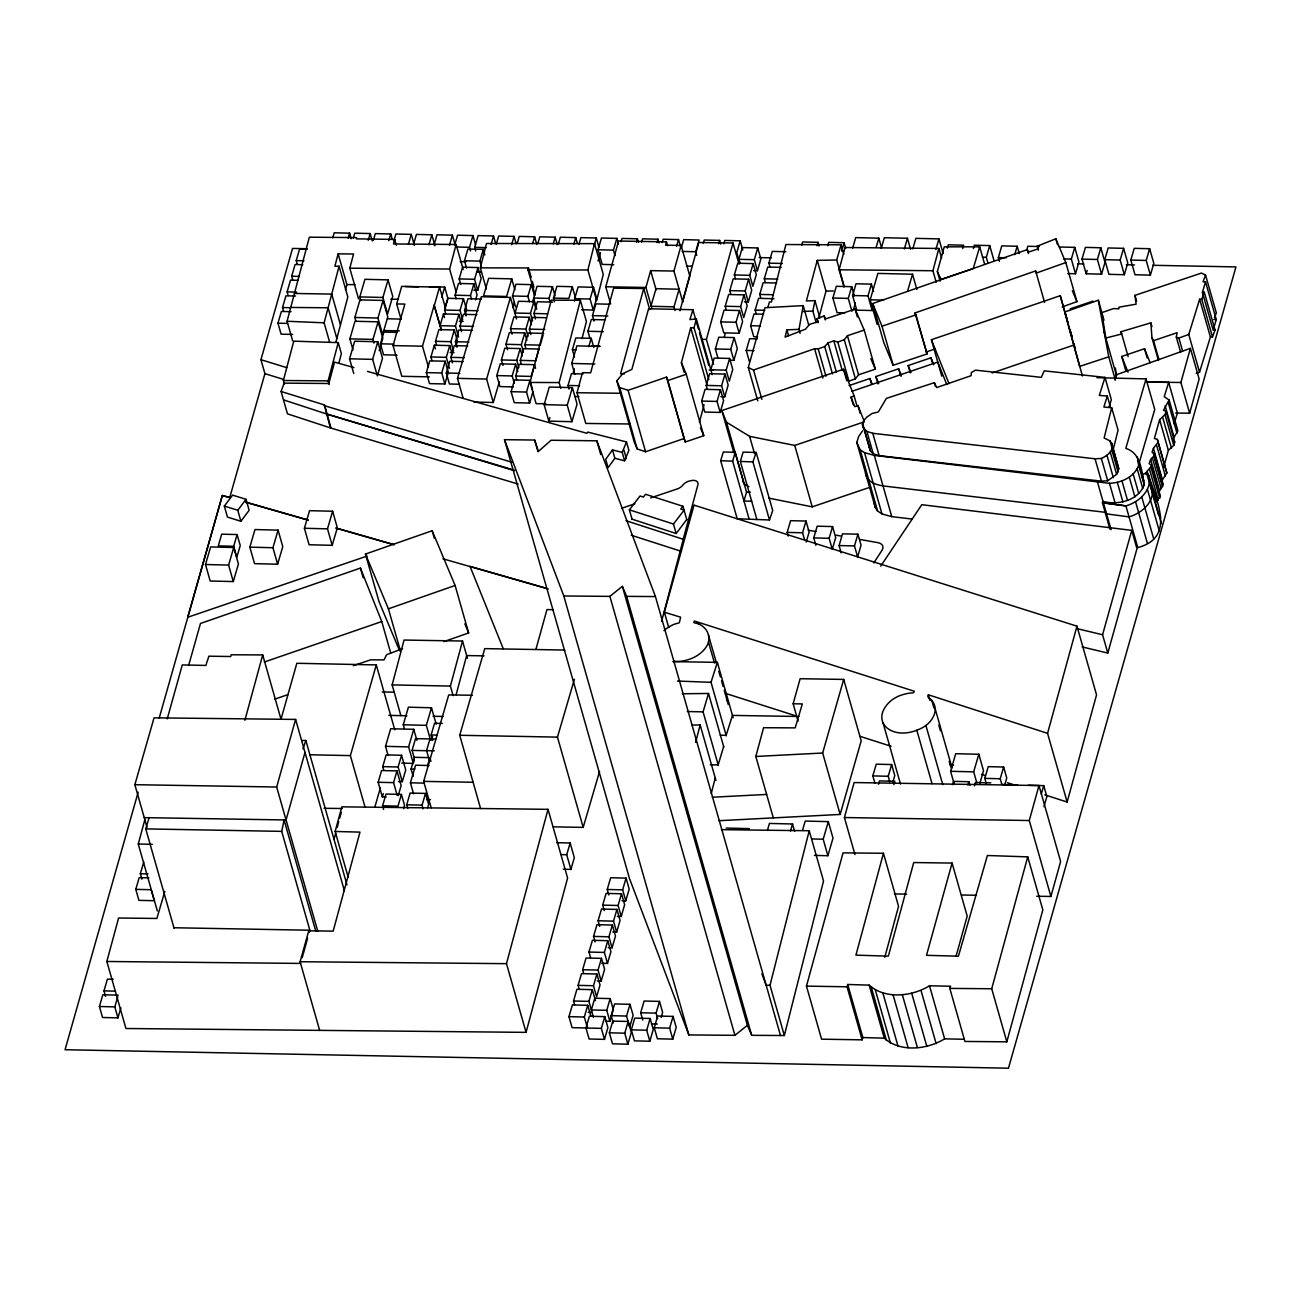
<?xml version="1.0" encoding="UTF-8"?>
<svg xmlns="http://www.w3.org/2000/svg" width="1301" height="1301" viewBox="0 0 1301 1301"><rect width="100%" height="100%" fill="white"/><g stroke="black" fill="none" stroke-linecap="round" stroke-linejoin="round"><path stroke-width="1.5" d="M1104.972 377.371L1099.312 395.423L1107.281 396.024L1103.866 407.018L1111.705 407.815L1104.126 437.965L1110.029 440.941L1111.802 443.462L1118.762 468.799L1116.616 474.361L1107.72 480.785L1101.427 481.142L879.151 455.643L873.215 453.74L870.385 450.878L862.921 425.167L863.588 420.857L866.596 417.279L872.174 413.458L878.321 411.978L886.388 398.366L934.346 382.673L936.736 387.535L971.115 375.68L971.294 372.704L975.376 370.135L1041.288 377.355L1044.248 370.85L1104.972 377.371L1111.347 399.716L1109.07 406.92M869.279 447.511L869.735 444.633M800.131 333.267L799.025 329.364L803.189 305.621L764.972 307.703L748.303 367.581L757.767 400.822M1180.625 352.197L1176.315 337.105L1177.129 332.682L1153.532 340.683L1151.938 337.642L1150.881 322.843L1121.055 331.706L1121.69 333.983L1105.817 338.065L1101.833 312.63L1113.64 308.565L1118.86 308.857L1118.876 307.199L1136.115 304.174L1134.976 295.36L1201.506 273.047L1205.572 275.129L1216.337 312.874L1214.402 317.883M862.921 425.167L864.027 428.549L866.856 431.395L872.792 433.298L1095.052 458.798L1101.345 458.456C1106.972 455.935 1114.388 450.585 1111.802 443.462M816.117 322.55L812.832 311.037L814.963 300.629L806.376 300.938L817.256 260.379L836.689 259.989L841.08 244.816L785.902 244.523L771.428 301.946L769.411 302.011L767.85 307.54M310.045 930.898L281.699 831.372L284.106 820.02L286.057 819.972L305.003 752.368M799.025 329.364L786.877 329.852L785.088 337.089L805.579 329.12L809.596 324.323L818.199 321.721L816.963 318.745L824.102 315.997L825.501 318.924L855.131 309.134L864.222 330.08L875.362 369.175L858.562 374.802L855.408 378.802L848.935 381.177L837.795 342.082L833.811 340.846L828.054 342.895L824.704 346.538L818.199 348.863L814.589 348.733L753.523 370.021L748.303 367.581M1112.859 450.878L1118.079 430.143L1111.705 407.815M486.363 288.985L480.345 267.86L486.493 243.498L594.524 243.645L603.274 274.365L596.639 300.694L587.889 269.974L594.524 243.645M535.101 294.839L527.995 269.892L528.482 267.941L480.345 267.86M780.486 1035.515L655.444 596.574L596.817 440.811L551.104 440.242L538.468 451.366L534.646 440.047L504.479 439.673L563.805 595.972L609.893 596.378L622.35 586.344L747.392 1025.302L751.702 1035.32L784.34 1035.531L770.013 985.28L809.222 830.737L721.502 829.664M784.34 1035.531L823.533 881.005L809.222 830.737M1044.784 794.813L1067.145 802.034L1047.565 733.341L928.361 694.799L927.873 696.734A5.806 4.082 -15.9 0 0 929.808 698.491A29.695 20.897 -15.9 0 1 931.727 700.247A28.264 19.873 -15.9 0 1 935.208 708.866L952.056 768.029M545.802 403.7L536.11 403.668L530.06 382.445L551.282 300.173L580.376 300.303L586.426 321.526L582.019 338.602M560.812 388.365L559.154 382.575L580.376 300.303M573.237 372.655L574.245 368.752M695.612 742.351L700.149 724.966L692.165 725.047M711.24 793.48L715.257 778.014M708.801 379.583L694.035 327.754L696.344 318.973L689.92 319.591L692.913 309.719L648.581 308.76L631.847 369.386L622.789 373.663L616.82 380.819L634.319 442.259L637.214 448.975L645.589 451.756L684.017 438.535L666.519 377.111L628.09 390.316L619.715 387.552L616.82 380.819M292.644 340.813L287.082 321.266L309.329 237.189L356.555 237.595L356.425 238.847L394.691 239.417L396.333 245.173M284.415 384.169L283.358 380.51L293.782 341.155L338.244 342.618L341.366 353.612L338.845 363.174M358.556 298.905L349.806 268.185L353.563 253.988L338.146 253.858L334.877 266.217L339.089 266.25L347.839 296.97L335.853 342.261M329.69 342.358L324.112 322.811L339.089 266.25M345.497 289.879L346.912 284.577L338.146 253.858M329.153 384.543L328.112 380.884L338.244 342.618M394.691 239.417L393.487 243.954L456.098 244.49L463.221 269.453M456.179 292.075L449.609 269.031L456.098 244.49M400.887 715.631L392.138 684.911L404.042 640.043L462.522 641.035L467.449 658.306M661.558 621.439L683.301 539.297L625.976 520.676M684.131 372.297L681.399 362.703L690.733 327.722L694.035 327.754M699.418 422.191L704.069 404.709M844.024 287.066L839.112 269.795L845.065 247.515L938.867 248.458L941.599 258.053M936.183 282.252L932.915 270.738L938.867 248.458M453.138 695.661L450.406 686.066L462.522 641.035M456.131 694.701L466.652 655.558L484.053 655.85M164.82 891.38L156.884 918.457L118.586 918.018L106.845 961.488L125.937 1028.506L526.059 1032.36L506.479 963.667L548.03 809.336L341.854 806.831L335.138 831.469L348.196 877.264M526.059 1032.36L567.594 878.029L548.03 809.336M819.012 317.184L826.005 291.099L817.256 260.379M157.356 910.993L138.264 843.991L144.883 819.532M334.015 839.373L335.691 833.144M773.314 817.89L755.816 756.466L763.589 727.714L795.171 727.877L802.327 703.922L793.155 703.776L800.131 678.715L843.698 679.431L861.197 740.854L840.153 814.442L718.933 820.703M952.088 863.067L926.507 955.324L958.43 956.186L987.394 855.505L1027.725 856.871L1042.833 909.936L1006.828 1041.825L964.919 1041.45L949.811 988.402L950.641 986.256L929.499 985.768C912.164 996.501 885.233 999.591 869.166 985.133L847.732 984.483L862.839 1037.547L862.156 1039.841L821.582 1039.174L806.457 986.125L843.048 852.887L883.444 853.277L855.928 955.145L888.372 956.137L913.725 862.547L952.088 863.067L967.196 916.115L956.007 956.479M884.794 957.26L898.552 906.325L883.444 853.277M1115.022 379.876L1116.404 374.737L1190.399 348.326L1199.148 379.03L1189.651 413.214L1175.584 413.019M244.881 720.282L262.704 654.923L231.171 654.777L230.7 656.533L208.892 656.176L205.851 665.429L182.286 664.925L167.227 718.9M337.17 827.452L338.715 821.777M339.756 817.987L341.301 812.296M629.912 423.98L585.775 423.443L577.026 392.723L582.458 372.688L590.638 372.802L613.617 288.155L643.719 288.529L649.736 309.654M643.719 288.529L620.577 373.794L624.545 373.842M1047.565 733.341L1076.968 626.171L694.36 505.243M1006.828 1041.825L991.72 988.76L1027.725 856.871M1067.145 802.034L1096.548 694.864L1076.968 626.171M679.951 310.776L698.8 242.49L733.016 243.011L739.033 264.136M713.517 364.378L706.394 339.415L733.016 243.011M724.185 337.431L725.145 333.967M535.947 649.264L546.957 609.584L552.99 609.681M668.714 627.472L664.356 612.202L694.035 505.146M854.952 854.529L844.414 817.532L854.139 782.551L1038.995 785.544L1060.624 861.49L1050.899 896.47L1036.686 896.243M1050.899 896.47L1029.27 820.524L1038.995 785.544M1146.62 382.071L1168.656 382.38L1164.249 396.724L1169.127 400.009L1163.501 410.254L1165.989 411.311L1164.997 414.661L1159.614 419.638L1154.394 438.47L1157.353 439.413L1166.851 472.962L1161.256 481.598M1096.987 377.697L1146.051 378.9L1125.804 448.373C1141.188 453.187 1141.644 471.385 1144.229 484.785C1138.245 500.722 1118.112 505.373 1103.02 501.422L1102.419 502.739L1125.902 505.894C1138.977 502.186 1152.784 490.038 1148.669 475.207L1146.474 472.556L1141.774 475.19L1143.351 480.687M1189.651 413.214L1180.901 382.494L1190.399 348.326M1163.663 467.303L1168.363 450.341L1159.614 419.638M1109.916 529.1L1102.419 502.739L1125.902 505.894L1137.79 547.607C1175.844 537.28 1156.622 501.405 1148.669 475.207M319.672 1030.425L300.108 961.732L308.744 930.817L333.17 931.109L359.987 832.12L335.138 831.469M302.206 957.617L307.605 938.297M940.086 281.195L937.354 271.584L944.266 246.848L979.686 246.832L984.597 264.119M1082.172 646.922L1107.802 653.086L1102.581 634.758L1131.756 530.369L921.791 504.707L880.761 566.081M1107.802 653.086L1136.976 548.68L1131.756 530.369M317.753 931.207L276.674 787.024L295.603 719.42L154.055 717.827L134.865 784.682L147.029 827.387M610.673 304.06L605.762 286.773L618.577 241.027L666.454 241.872L667.543 245.71M651.947 308.597L645.93 287.472L650.646 270.641L673.934 271.063L682.781 302.06M666.454 241.872L665.527 245.173L681.106 245.45L689.855 276.154L682.683 301.767M673.934 271.063L681.106 245.45M188.612 665.559L200.484 623.439L360.442 568.082L381.762 621.553L390.658 652.793M1151.727 465.677L1147.124 471.32L1155.873 502.04L1160.476 496.38L1151.727 465.677L1149.141 463.546L1150.653 459.497L1153.873 456L1154.491 453.821L1152.052 452.179L1153.434 448.308L1158.101 442.242L1157.353 439.413M1158.394 492.916L1163.24 484.541L1154.491 453.821M138.166 792.179L65.05 1049.728L1008.47 1068.202L1235.95 266.916L1152.767 265.29M159.21 718.022L222.357 495.583L230.163 497.828M229.643 497.909L264.916 373.647L260.948 359.678L292.53 248.442L306.727 248.719M401.066 319.298L396.691 303.93L401.684 286.366L439.543 287.114L445.544 308.239M429.281 376.851L401.798 376.298L393.048 345.594L404.855 304.092L396.691 303.93M428.501 367.289L422.483 346.18L434.16 305.182L441.494 330.145M439.543 287.114L434.42 305.084M749.197 519.343L732.674 461.188L735.195 452.276L723.323 451.984L720.656 460.684L737.195 518.757L769.476 519.977L772.713 510.545L756.174 452.455L743.099 452.13L740.35 461.465L756.889 519.538M735.195 452.276L746.53 492.038L743.977 501.015L751.669 501.227M365.044 807.124L350.376 755.605L376.282 664.925L296.839 663.282L281 719.242L262.704 654.923M374.899 806.929L380.412 787.642M840.153 814.442L822.655 753.019L843.698 679.431M480.606 808.62L459.725 735.276L484.753 648.63L564.845 650.045M431.184 807.726L423.671 781.381L448.699 694.929L472.426 695.254M1202.417 292.432L1204.303 292.302L1215.053 330.047L1213.166 330.194L1202.417 292.432L1205.507 281.797L1203.018 281.797L1205.572 275.129M1213.687 328.421L1216.256 319.542L1205.507 281.797M205.493 564.52L210.632 546.924L233.725 547.477L238.425 563.967L233.286 581.563L210.193 581.01L205.493 564.52L228.602 565.073L233.286 581.563M292.644 334.438L281.097 334.162L277.959 323.168L281.39 311.443L291.017 311.671M283.569 311.183L282.528 307.524L285.96 295.799L295.587 296.026M288.139 295.555L287.098 291.879L290.53 280.154L298.222 280.333M292.709 279.91L291.668 276.235L295.083 264.51L302.791 264.705M297.279 264.266L296.238 260.607L299.653 248.865L307.361 249.06M233.692 546.274L237.107 534.548L221.723 534.174L218.292 545.9L233.692 546.274L236.815 557.267L240.246 545.542L237.107 534.548M120.879 1007.82L117.952 1017.87L102.551 1017.496L99.413 1006.502L102.844 994.777L118.245 995.151M105.56 996.371L103.982 990.874L107.414 979.133L113.187 979.279M228.602 565.073L233.725 547.477M135.776 889.364L151.176 889.721L154.315 900.715L138.914 900.357L135.776 889.364L139.207 877.622L148.834 877.866M141.907 879.216L140.345 873.719L143.777 861.978M332.747 237.823L334.211 232.798L349.611 233.172L351.172 238.668M117.952 1017.87L114.813 1006.876L117.757 996.826M249.841 547.152L254.98 529.556L278.072 530.125L282.772 546.615L277.633 564.211L254.541 563.642L249.841 547.152L272.95 547.721L277.633 564.211M348.148 238.197L349.611 233.172M353.303 238.229L354.766 233.188L370.167 233.562L372.249 240.896M272.95 547.721L278.072 530.125M368.216 240.278L370.167 233.562M373.371 240.295L375.322 233.595L390.723 233.969L392.284 239.465M360.849 300.58L359.808 296.904L364.947 279.308L388.04 279.878L392.739 296.368L387.6 313.964L382.901 297.474L388.04 279.878M355.889 321.136L354.848 317.477L359.987 299.88L383.079 300.45L387.779 316.94L382.64 334.536L377.94 318.046L383.079 300.45M352.994 349.855L349.871 338.862L355.01 321.266L378.103 321.819L382.803 338.309L379.209 350.636M353.742 373.468L349.562 358.8L354.701 341.204L377.794 341.773L382.494 358.263L377.355 375.859L372.655 359.369L377.794 341.773M304.401 528.271L309.54 510.675L332.633 511.244L337.333 527.734L332.194 545.33L309.101 544.761L304.401 528.271L327.494 528.84L332.194 545.33M388.771 240.669L390.723 233.969M393.927 240.701L395.878 234.001L411.279 234.375L414.417 245.369M374.005 343.09L372.964 339.415L378.103 321.819M408.351 244.425L411.279 234.375M397.049 355.124L383.567 354.799L380.445 343.806L383.86 332.08L397.342 332.406M327.494 528.84L332.633 511.244M413.507 244.458L416.45 234.408L431.834 234.782L434.973 245.775M428.907 244.832L431.834 234.782M434.062 244.864L437.006 234.798L452.39 235.172L455.008 244.344M449.463 245.239L452.39 235.172M454.618 245.255L457.562 235.205L472.962 235.579L475.564 244.734M441.738 297.132L444.682 287.066L429.281 286.708M444.877 308.126L447.804 298.059L444.682 287.066M447.82 373.907L444.893 383.974L429.493 383.6L426.354 372.606L429.785 360.865L445.186 361.239L448.308 372.232M431.965 360.621L430.924 356.962L434.355 345.22L449.739 345.594L452.358 354.766M436.534 344.976L435.493 341.317L438.909 329.592L454.309 329.966L457.448 340.96M460.961 321.64L458.879 314.322L443.478 313.948L440.063 325.673L455.448 326.047L458.586 337.04M445.674 313.704L444.617 310.028L448.048 298.303L463.449 298.677L466.571 309.671M460.749 284.415L459.172 278.918L462.603 267.177L478.004 267.551L481.126 278.544L477.711 290.269L473.857 290.188M466.571 268.087L464.473 260.753L467.905 249.028L483.305 249.402L484.866 254.898M456.131 298.856L455.09 295.197L458.505 283.455L473.906 283.829L477.044 294.823L475.564 299.864M470.572 250.979L469.531 247.32L472.962 235.579M475.727 251.012L474.686 247.336L478.118 235.611L493.518 235.985L495.6 243.32M444.893 383.974L441.755 372.98L445.186 361.239M449.447 368.329L446.324 357.336L449.739 345.594M453.496 350.847L450.894 341.691L454.309 329.966M455.448 326.047L458.879 314.322M462.636 319.574L460.017 310.402L463.449 298.677M459.042 384.234L449.43 383.99L446.292 372.997L449.723 361.271L463.189 361.597M452.423 362.849L450.862 357.352L454.277 345.627L467.758 345.952M456.993 347.221L455.431 341.724L458.846 329.982L472.328 330.308M461.562 331.576L459.985 326.079L463.416 314.338L476.882 314.663M466.116 315.932L464.555 310.435L467.986 298.71L481.451 299.035M477.711 290.269L474.572 279.276L478.004 267.551M481.435 266.624L479.874 261.127L483.305 249.402M455.984 345.985L456.96 342.635M465.108 314.696L466.083 311.346M471.531 299.23L470.49 295.571L473.906 283.829M491.062 244.36L493.518 235.985M496.218 244.393L498.673 236.018L514.074 236.392L516.155 243.71M463.042 397.895L457.48 378.347L481.305 296.742L510.431 297.457L516.562 318.956M511.618 244.767L514.074 236.392M517.278 243.124L519.229 236.408L534.63 236.782L536.711 244.116M511.748 278.869L506.609 296.465L483.517 295.912L488.656 278.316L511.748 278.869L514.887 289.863M473.873 402.042L493.29 402.513L486.607 379.063L510.431 297.457M515.635 306.987L512.513 295.994L515.928 284.252L531.328 284.626L534.467 295.62M512.854 307.686L514.399 302.401M388.137 755.507L385.519 746.335L390.658 728.739L413.751 729.308L416.889 740.302M532.662 243.498L534.63 236.782M386.186 797.025L382.331 796.928L378.168 782.275L381.583 770.534L396.984 770.908L401.163 785.576L398.22 795.627M383.779 770.29L382.738 766.631L386.153 754.889L401.554 755.263L405.733 769.932L402.302 781.657L398.448 781.559M513.407 386.901L499.942 386.576L496.803 375.582L500.235 363.857L515.635 364.231L517.717 371.549M502.934 365.435L501.373 359.938L504.804 348.213L520.205 348.587L522.286 355.921M507.504 349.79L505.943 344.293L509.374 332.568L524.758 332.942L526.856 340.277M512.074 334.162L510.512 328.665L513.928 316.924L529.328 317.298L531.426 324.632M537.833 243.515L539.785 236.815L555.185 237.189L557.267 244.523M493.29 402.513L499.324 381.844M529.474 301.865L527.897 296.368L531.328 284.626M404.302 728.446L403.261 724.787L408.4 707.191L431.493 707.76L436.193 724.25M382.331 796.928L383.323 793.577M383.632 809.45L382.592 805.774L386.007 794.049L401.407 794.423L404.546 805.417L403.57 808.767M532.499 302.336L537.069 286.301L552.453 286.675L555.072 295.831M514.302 383.291L512.204 375.956L515.635 364.231M518.855 367.646L516.773 360.312L520.205 348.587M523.425 352.002L521.343 344.667L524.758 332.942M527.995 336.357L525.913 329.039L529.328 317.298M530.466 313.395L533.898 301.653L518.497 301.279L515.082 313.021L530.466 313.395L532.564 320.713M397.212 795.464L393.569 782.649L396.984 770.908M402.302 781.657L398.122 767.005L401.554 755.263M553.234 243.889L555.185 237.189M533.068 391.325L529.653 403.05L514.253 402.676L511.114 391.682L514.545 379.957L529.946 380.331L532.548 389.487M516.725 379.713L515.684 376.038L519.115 364.313L534.5 364.687L535.557 368.346M520.254 360.393L523.669 348.668L539.069 349.042L535.654 360.767L520.254 360.393L521.294 364.069M525.864 348.424L524.823 344.765L528.239 333.023L543.639 333.398M530.954 334.617L529.377 329.12L532.808 317.379L546.274 317.72M535.508 318.973L533.947 313.476L537.378 301.751L552.779 302.125M401.765 763.102L413.311 763.394L408.612 746.904L413.751 729.308M558.389 243.921L560.341 237.221L575.741 237.595L577.302 243.092M414.173 757.719L412.092 750.384L415.523 738.659L435.77 739.017M401.407 794.423L397.992 806.148L382.592 805.774M413.165 776.372L411.067 769.037L414.499 757.296L429.899 757.67L430.94 761.345M413.311 763.394L414.336 759.865M550.079 302.06L549.038 298.401L552.453 286.675M430.533 740.009L426.354 725.356L431.493 707.76M413.539 793.789L410.417 782.795L415.556 765.199L429.021 765.525M554.519 301.734L553.478 298.075L556.909 286.334L572.31 286.708L575.432 297.701L574.457 301.051M529.653 403.05L526.515 392.056L529.946 380.331M534.5 364.687L531.084 376.412L515.684 376.038M543.151 335.073L540.208 345.139L524.823 344.765M407.733 808.441L406.693 804.782L410.124 793.057L425.508 793.415L428.647 804.408L427.671 807.775M573.79 244.295L575.741 237.595M429.184 759.768L426.565 750.612L429.997 738.887M432.696 740.464L431.135 734.967L434.567 723.242L442.259 723.421M431.558 740.074L432.599 736.561M578.945 244.328L580.896 237.628L596.297 238.002L598.915 247.157M427.444 766.061L429.899 757.67M572.31 286.708L568.879 298.449L553.478 298.075M423.134 808.815L422.093 805.156L425.508 793.415M544.143 404.644L549.282 387.048L572.375 387.617L577.075 404.107L571.936 421.703L548.843 421.134L544.143 404.644L567.252 405.213L571.936 421.703M593.858 246.377L596.297 238.002M613.763 264.688L602.217 264.412L598.037 249.759L601.452 238.018L616.853 238.392L618.414 243.889M548.843 421.134L549.868 417.621M598.021 261.029L600.477 252.654M574.489 357.011L572.407 349.693L575.823 337.951L591.223 338.325L593.841 347.481M590.085 299.035L593.516 287.293L578.116 286.919L574.684 298.661L590.085 299.035L593.223 310.028L581.677 309.752M574.879 374.444L571.741 363.451L576.88 345.855L599.972 346.408M569.074 389.097L568.033 385.438L571.448 373.696L582.994 373.972M593.223 310.028L596.639 298.287L593.516 287.293M589.987 338.585L587.906 331.267L591.321 319.526L604.802 319.851M594.037 321.119L592.459 315.623L595.891 303.881L609.356 304.223M567.252 405.213L572.375 387.617M614.999 255.63L613.438 250.134L616.853 238.392M588.784 346.7L591.223 338.325M621.032 241.775L622.008 238.425L637.409 238.799L638.449 242.474M636.433 242.149L637.409 238.799M641.588 242.181L642.58 238.831L657.964 239.205L659.022 242.864M656.989 242.555L657.964 239.205M662.144 242.588L663.136 239.238L678.52 239.612L680.618 246.93M676.569 246.312L678.52 239.612M681.236 248.019L683.692 239.644L699.092 240.018L695.661 251.744L696.702 255.403M673.983 306.825L679.122 289.229L656.029 288.676L650.89 306.272L673.983 306.825L675.04 310.5M703.272 243.385L704.248 240.034L719.648 240.409L720.689 244.084M718.656 243.759L719.648 240.409M723.828 243.791L724.803 240.441L740.204 240.815L742.806 249.971M740.204 240.815L736.773 252.54L739.911 263.534M720.64 321.884L724.072 310.142L739.472 310.516L742.595 321.51L739.179 333.251L723.779 332.877L720.64 321.884L736.041 322.258L739.179 333.251M726.251 309.898L725.21 306.239L728.641 294.514L744.026 294.888L747.164 305.881L743.733 317.607L740.611 306.613L744.026 294.888M730.82 294.254L729.78 290.595L733.195 278.869L748.595 279.243L751.734 290.237L748.303 301.962L744.465 301.865M735.39 278.625L734.349 274.95L737.765 263.225L753.165 263.599L756.304 274.592L752.872 286.318L749.734 275.324L753.165 263.599M739.96 262.981L738.903 259.322L742.334 247.58L757.735 247.954L760.857 258.948L757.442 270.673L753.588 270.592M563.203 869.214L570.895 869.393L566.716 854.741L570.147 842.999L556.682 842.674M717.941 358.117L715.339 348.961L718.754 337.219L734.154 337.593L737.293 348.587L733.862 360.328L730.007 360.231M701.646 401.066L705.077 389.341L720.478 389.715L723.6 400.708L720.185 412.433L704.784 412.059L701.646 401.066L717.046 401.44L720.185 412.433M707.256 389.097L706.215 385.421L709.647 373.696L725.031 374.07L728.17 385.063L724.738 396.789L720.9 396.691M570.895 869.393L574.326 857.668L570.147 842.999M736.041 322.258L739.472 310.516M748.303 301.962L745.18 290.969L748.595 279.243M757.442 270.673L754.304 259.68L757.735 247.954M733.862 360.328L730.739 349.335L734.154 337.593M717.046 401.44L720.478 389.715M724.738 396.789L721.616 385.795L725.031 374.07M726.186 370.151L729.601 358.425L714.2 358.051L710.785 369.777L726.186 370.151L729.308 381.144L732.739 369.419L729.601 358.425M757.589 336.796L753.734 336.699L750.596 325.705L754.027 313.98L763.654 314.208M756.206 313.72L755.165 310.061L758.597 298.336L773.997 298.71M760.776 298.092L759.735 294.416L763.167 282.691L776.632 283.016M765.346 282.447L764.305 278.772L767.72 267.047L781.202 267.372M769.916 266.803L768.875 263.144L772.29 251.402L785.771 251.727M749.376 361.434L746.237 350.441L749.669 338.715L757.361 338.894M604.493 1039.369L607.909 1027.627L604.786 1016.634L589.386 1016.26L585.954 1028.001L589.093 1038.995L604.493 1039.369L601.355 1028.375L572.082 1027.644L568.944 1016.65L572.375 1004.925L587.759 1005.299L590.898 1016.292M574.554 1004.665L573.513 1001.006L576.928 989.28L592.329 989.654L595.468 1000.648M579.124 989.036L578.083 985.361L581.498 973.636L596.899 974.01L600.037 985.003L596.606 996.729L593.467 985.735L596.899 974.01M583.694 973.392L582.637 969.717L586.068 957.991L601.469 958.365L604.591 969.359L601.176 981.084L597.322 981.003M590.54 957.552L588.979 952.056L592.394 940.314L607.795 940.688L610.933 951.682L607.502 963.423L601.729 963.277M595.11 941.908L593.549 936.411L596.964 924.686L612.364 925.06L615.503 936.053L612.072 947.778L608.217 947.681M599.68 926.263L598.102 920.766L601.534 909.041L616.934 909.415L620.057 920.409L616.641 932.134L612.787 932.036M604.233 910.619L602.672 905.122L606.103 893.397L621.504 893.771L624.626 904.764L621.211 916.489L617.357 916.392M608.803 894.974L607.242 889.477L610.673 877.752L626.057 878.126L629.196 889.12L625.765 900.845L621.927 900.764M801.676 245.32L802.652 241.97L818.053 242.344L819.093 246.003M587.467 1028.018L584.344 1017.024L587.759 1005.299M593.435 1017.284L588.914 1001.38L592.329 989.654M601.176 981.084L598.037 970.091L601.469 958.365M607.502 963.423L604.38 952.43L607.795 940.688M612.072 947.778L608.933 936.785L612.364 925.06M616.641 932.134L613.503 921.141L616.934 909.415M621.211 916.489L618.073 905.496L621.504 893.771M625.765 900.845L622.642 889.851L626.057 878.126M817.061 245.694L818.053 242.344M827.729 245.71L828.704 242.36L844.105 242.734L845.666 248.231M601.355 1028.375L604.786 1016.634M606.738 1010.324L610.169 998.599L594.768 998.225L591.353 1009.95L606.738 1010.324L609.876 1021.318L606.022 1021.236M613.243 1022.993L611.161 1015.674L614.592 1003.933L629.977 1004.307L633.115 1015.3L629.684 1027.042L626.562 1016.048L629.977 1004.307M609.876 1021.318L613.308 1009.592L610.169 998.599M609.356 1032.815L612.787 1021.09L628.172 1021.464L631.31 1032.457L627.879 1044.183L612.495 1043.809L609.356 1032.815L624.756 1033.189L627.879 1044.183M841.649 251.109L844.105 242.734M844.772 312.874L837.063 312.679L832.884 298.027L836.315 286.301L851.716 286.675L854.318 295.831M852.643 248.166L855.733 237.611L878.825 238.164L881.428 247.336M624.756 1033.189L628.172 1021.464M631.31 1029.855L634.742 1018.114L650.126 1018.488L653.265 1029.481L649.833 1041.223L634.449 1040.849L631.31 1029.855L646.711 1030.229L649.833 1041.223M851.944 311.232L848.285 298.401L851.716 286.675M642.759 1020.098L640.677 1012.763L644.109 1001.038L659.493 1001.412L662.632 1012.406L661.168 1017.431M873.15 307.182L872.174 310.532L856.774 310.158L852.594 295.506L856.025 283.764L871.426 284.138L873.508 291.473M788.227 536.061L787.186 532.402L790.601 520.676L806.002 521.05L809.141 532.044L806.197 542.094M853.44 309.703L855.391 303.003M646.711 1030.229L650.126 1018.488M876.256 246.962L878.825 238.164M657.639 1018.634L656.078 1013.137L659.493 1001.412M881.265 248.28L884.338 237.725L907.447 238.278L910.57 249.272M654.257 1027.774L657.672 1016.032L673.072 1016.406L676.211 1027.4L672.78 1039.141L657.379 1038.767L654.257 1027.774L669.641 1028.148L672.78 1039.141M872.174 310.532L867.995 295.88L871.426 284.138M877.216 324.534L870.174 299.799L877.882 273.405L912.521 274.235L916.863 289.456M804.668 540.11L802.571 532.776L806.002 521.05M669.641 1028.148L673.072 1016.406M815.841 545.249L813.743 537.915L817.174 526.189L832.575 526.563L835.697 537.557L832.282 549.282L829.144 538.289L832.575 526.563M904.358 248.849L907.447 238.278M912.782 248.898L915.871 238.343L938.964 238.896L943.127 253.565M907.561 291.213L912.521 274.235M841.178 552.892L839.096 545.558L842.511 533.833L857.912 534.207L861.051 545.2L857.619 556.926L854.481 545.932L857.912 534.207M935.874 249.45L938.964 238.896M767.395 830.461L769.444 823.435L792.537 823.988L794.635 831.323M947.291 248.166L948.266 244.816L963.667 245.19L962.691 248.54M790.488 831.03L792.537 823.988M802.652 829.875L805.221 821.061L828.33 821.63L833.014 838.12L827.891 855.716L814.41 855.391M973.343 248.556L974.319 245.206L989.719 245.58L993.899 260.249M987.866 262.818L986.304 257.322L989.719 245.58M827.891 855.716L823.191 839.226L828.33 821.63M999.396 261.257L998.355 257.598L1001.77 245.873L1017.171 246.247L1019.268 253.565M1014.731 254.622L1017.171 246.247M874.923 783.235L872.825 775.9L876.256 764.175L891.657 764.549L894.779 775.542L892.828 782.243M1026.847 249.613L1027.839 246.263L1039.385 246.539M878.468 784.275L879.443 780.925L894.844 781.299L893.868 784.649M889.803 781.771L888.225 776.274L891.657 764.549M1067.812 273.568L1075.504 273.763L1071.341 259.094L1074.756 247.369L1059.372 246.995M1075.504 273.763L1078.936 262.021L1074.756 247.369M1081.993 259.11L1085.424 247.385L1100.809 247.759L1104.988 262.412L1101.573 274.153L1086.172 273.779L1081.993 259.11L1097.393 259.484L1101.573 274.153M1086.172 273.779L1087.148 270.429M1097.393 259.484L1100.809 247.759M954.251 784.129L950.592 771.298L955.731 753.702L978.824 754.255L983.523 770.745L979.929 783.072M1104.76 259.68L1108.192 247.954L1123.592 248.328L1127.772 262.981L1124.34 274.706L1108.94 274.332L1104.76 259.68L1120.161 260.054L1124.34 274.706M952.527 784.698L953.519 781.348L968.903 781.722L969.961 785.381M1120.161 260.054L1123.592 248.328M967.928 785.072L968.903 781.722M976.823 782.844L973.685 771.851L978.824 754.255M974.416 785.837L975.392 782.486L990.793 782.86M1130.829 260.07L1134.244 248.345L1149.645 248.719L1153.824 263.371L1150.393 275.113L1134.992 274.739L1130.829 260.07L1146.214 260.444L1150.393 275.113M986.386 783.869L984.808 778.372L988.24 766.647L1003.64 767.021L1006.763 778.014L1004.811 784.714M1146.214 260.444L1149.645 248.719M1001.786 784.243L1000.209 778.746L1003.64 767.021M1041.288 794.017L1043.744 785.641L1028.343 785.267M1138.993 463.481L1154.751 409.441L1146.051 378.9M1043.939 806.685L1046.866 796.635L1043.744 785.641M553.267 826.834L583.19 827.387L557.462 737.114L574.408 679.285M583.19 827.387L599.55 771.493M1168.363 450.341L1173.746 445.381L1174.738 442.031L1165.989 411.311M174.123 928.41L145.761 828.9L149.078 817.711M718.331 765.411L703.077 711.858L708.508 693.482L682.309 693.758M723.632 746.53L718.185 764.907L710.265 764.76M979.686 246.832L973.213 268.656L941.078 279.325L937.354 271.584M862.156 1039.841L847.049 986.792L847.732 984.483M683.253 539.102L697.856 484.931A5.806 4.082 -15.9 0 0 692.099 480.427L688.603 481.224A10.343 7.269 -15.9 0 0 683.171 484.769A11.254 7.92 -15.9 0 1 678.016 488.672L650.663 497.909M911.871 519.034L891.77 516.643L881.98 513.928L877.606 511.017L860.156 449.756L856.806 442.438L858.546 436.729L862.514 430.875M622.203 452.406L612.478 449.902L614.869 458.277L624.594 460.782L622.203 452.406L626.497 441.933L587.759 432.095L586.897 433.314L367.516 371.419M624.594 460.782L628.887 450.325L626.497 441.933M1196.221 373.403L1199.522 372.216L1188.756 334.455L1199.652 299.23L1201.734 299.181L1204.303 292.302M1174.104 423.866L1177.405 413.1L1168.656 382.38M1199.522 372.216L1210.402 336.992L1199.652 299.23M726.283 735.862L711.029 682.309L717.355 662.355L672.91 661.624M769.476 519.977L752.921 461.888L756.174 452.455M302.97 748.856L305.849 740.513L301.816 740.432M1172.803 439.51L1177.877 430.729L1169.127 400.009M518.14 484.07L330.34 427.883L287.472 413.832L281.097 391.487L284.106 383.128L328.86 383.502L334.52 362.101L353.937 367.581M1210.402 336.992L1212.483 336.926L1215.053 330.047M860.156 449.756L864.531 452.667L874.321 455.383L1109.477 483.305C1121.348 482.866 1134.439 477.077 1138.651 465.238L1137.302 457.025M1145.839 474.361L1147.124 471.32M873.784 562.959L882.111 550.144A8.034 5.659 -15.9 0 0 878.256 542.728L859.554 539.378M612.478 449.902L605.681 459.318L608.071 467.693L614.869 458.277M224.325 506.089L232.586 495.128L246.019 499.308L249.158 510.301L240.896 521.262L227.464 517.082L224.325 506.089L237.774 510.268L240.896 521.262M237.774 510.268L246.019 499.308M330.34 427.883L324.437 404.936L281.097 391.487M514.545 470.702L326.356 413.913L283.488 399.862M632.075 519.343L629.375 509.846L640.043 495.974L643.41 497.063L645.54 494.282L682.862 506.252L680.732 509.049L684.131 510.155L673.463 524.027L676.162 533.524L632.026 519.164M676.162 533.524L686.782 519.473M837.795 342.082L844.268 339.724L847.439 335.707L864.222 330.08M504.479 439.673L629.521 878.63L688.847 1034.929L734.935 1035.336L747.392 1025.302M869.166 985.133L884.273 1038.182C900.341 1052.655 927.288 1049.549 944.624 1038.832L963.83 1039.271M402.562 648.662L386.608 654.728L384.006 659.916L370.622 659.835L353.384 665.657M1176.315 337.105L1178.885 338.049L1188.756 334.455M854.172 396.073L843.487 369.256L721.844 410.579L726.478 422.207L749.604 436.339L794.732 445.43L864.417 421.784L857.944 405.538L854.773 406.676L851.049 397.13L854.172 396.073L856.904 405.668M1065.812 262.558L1036.214 273.08L1035.661 270.917L915.026 312.939L927.06 353.953L893.153 365.272L883.818 342.651L872.678 303.556L1027.351 249.613L1028.213 252.215L1038.426 248.767L1037.271 246.182L1055.827 238.766L1065.812 262.558L1076.935 301.653L1062.153 306.922M399.635 650.825L378.981 601.55L365.467 554.08L432.16 530.727L455.106 585.466L468.636 632.937L443.869 641.621M1098.337 300.238L1108.745 356.816L1079.716 366.378L1064.901 311.947L1098.337 300.238L1103.98 320.192M365.467 554.08L388.414 608.835L455.106 585.466M926.166 352.034L934.931 348.977M264.314 662.014L381.762 621.553M274.885 699.109L288.302 694.474M941.794 376.2L931.402 339.724L1060.266 295.701L1067.926 322.567M1070.219 308.841L1093.019 301.084M849.016 385.616L869.914 378.51L872.012 383.779M877.931 383.86L875.849 376.542L898.649 368.785L901.463 375.81M910.261 372.867L908.163 365.548L930.979 357.791L933.776 364.8M367.093 556.064L187.718 617.276L222.308 495.405L230.098 497.632M851.96 391.292L937.761 362.068L946.754 384.494M992.175 372.964L1073.715 345.107L1060.266 295.701M1125.902 371.127L1121.738 356.474L1144.538 348.717L1150.133 362.751M685.302 441.982L667.803 380.559L686.278 374.281L703.776 435.705L685.302 441.982L684.017 438.535M621.78 508.236L634.855 503.812M769.054 498.169L812.231 506.853L870.613 487.046M872.678 303.556L882.013 326.177L915.92 314.875L927.06 353.953M755.816 756.466L822.655 753.019M712.249 797.237L766.631 794.439M802.717 311.476L812.832 311.037M826.005 291.099L833.372 290.952M1213.768 319.542L1216.256 319.542M527.995 269.892L587.889 269.974M770.013 985.28L766.159 985.264L761.882 973.864M530.06 382.445L559.154 382.575M622.35 586.344L626.659 596.362L655.444 596.574M349.806 268.185L449.609 269.031M346.912 284.577L355.043 284.643M390.788 299.181L398.496 299.246M283.358 380.51L328.112 380.884M949.811 988.402L991.72 988.76M839.112 269.795L932.915 270.738M290.741 307.443L328.096 307.784L336.845 338.504M300.108 961.732L506.479 963.667M106.845 961.488L300.596 963.423M324.16 808.295L342.342 808.506M1146.718 382.022L1180.901 382.494M577.026 392.723L621.162 393.276M702.377 339.366L706.394 339.415M709.11 370.053L713.143 370.102M294.433 293.457L331.722 294.091L340.472 324.811M798.863 716.493L732.463 715.404L726.137 735.358L720.217 735.13M134.865 784.682L276.674 787.024M844.414 817.532L1029.27 820.524M144.248 817.63L286.057 819.972M894.486 893.933L906.667 894.145M961.52 895.023L975.75 895.251M806.457 986.125L847.049 986.792M605.762 286.773L645.93 287.472M459.725 735.276L557.462 737.114M423.671 781.381L473.109 782.259M145.761 828.9L281.699 831.372M173.927 927.743L309.866 930.231M759.166 257.582L771.347 257.826M1077.7 263.827L1083.782 263.94M1126.39 264.77L1134.505 264.932M393.048 345.594L422.483 346.18M746.53 492.038L750.433 492.103M392.138 684.911L450.406 686.066M382.169 691.937L394.203 692.165M687.253 711.533L703.077 711.858M388.853 715.387L406.904 715.745M433.038 716.266L443.088 716.461M309.752 754.775L350.376 755.605M1063.633 258.915L1071.341 259.094M982.45 257.224L986.304 257.322M998.355 257.598L1006.047 257.777M682.179 251.418L695.661 251.744M598.037 249.759L613.438 250.134M456.049 246.979L469.531 247.32M474.686 247.336L486.232 247.629M738.903 259.322L754.304 259.68M768.875 263.144L782.34 263.469M464.473 260.753L479.874 261.127M686.359 266.071L692.132 266.217M460.229 261.647L466.002 261.777M296.238 260.607L303.93 260.785M734.349 274.95L749.734 275.324M764.305 278.772L777.77 279.113M477.239 271.99L481.077 272.072M459.172 278.918L474.572 279.276M291.668 276.235L299.36 276.43M729.78 290.595L745.18 290.969M852.594 295.506L867.995 295.88M759.735 294.416L773.201 294.742M405.164 286.562L418.629 286.887M832.884 298.027L848.285 298.401M870.174 299.799L883.639 300.124M512.513 295.994L527.897 296.368M455.09 295.197L470.49 295.571M287.098 291.879L296.726 292.123M549.038 298.401L533.638 298.027L536.776 309.02M359.808 296.904L382.901 297.474M725.21 306.239L740.611 306.613M755.165 310.061L764.793 310.288M464.555 310.435L478.036 310.76M444.617 310.028L460.017 310.402M533.947 313.476L547.428 313.801M282.528 307.524L290.237 307.719M592.459 315.623L607.86 315.997M750.596 325.705L760.223 325.933M354.848 317.477L377.94 318.046M387.356 318.778L400.822 319.103M459.302 321.314L463.156 321.396M459.985 326.079L473.466 326.405M277.959 323.168L287.586 323.396M510.512 328.665L525.913 329.039M529.377 329.12L544.777 329.495M587.906 331.267L603.29 331.641M383.925 330.503L399.326 330.877M349.871 338.862L372.964 339.415M435.493 341.317L450.894 341.691M455.431 341.724L468.897 342.049M592.069 345.92L599.777 346.099M715.339 348.961L730.739 349.335M505.943 344.293L521.343 344.667M746.237 350.441L753.93 350.636M380.445 343.806L393.91 344.131M572.407 349.693L576.245 349.774M450.179 352.587L454.016 352.685M430.924 356.962L446.324 357.336M450.862 357.352L464.327 357.677M501.373 359.938L516.773 360.312M571.741 363.451L594.85 364.004M349.562 358.8L372.655 359.369M426.354 372.606L441.755 372.98M446.292 372.997L459.757 373.322M496.803 375.582L512.204 375.956M457.48 378.347L486.607 379.063M706.215 385.421L721.616 385.795M568.033 385.438L579.579 385.714M511.114 391.682L526.515 392.056M575.009 396.512L578.847 396.61M787.186 532.402L802.571 532.776M813.743 537.915L829.144 538.289M839.096 545.558L854.481 545.932M403.261 724.787L426.354 725.356M431.135 734.967L436.908 735.114M385.519 746.335L408.612 746.904M426.565 750.612L434.274 750.791M412.092 750.384L427.492 750.758M950.592 771.298L973.685 771.851M984.808 778.372L1000.209 778.746M872.825 775.9L888.225 776.274M382.738 766.631L398.122 767.005M411.067 769.037L414.921 769.135M1002.095 784.47L1017.496 784.845M410.417 782.795L423.882 783.121M378.168 782.275L393.569 782.649M426.663 799.578L430.517 799.66M406.693 804.782L422.093 805.156M726.186 828.07L749.278 828.623M811.645 838.95L823.191 839.226M138.264 843.991L152.315 844.333M560.942 854.594L566.716 854.741M140.345 873.719L148.038 873.898M607.242 889.477L622.642 889.851M602.672 905.122L618.073 905.496M598.102 920.766L613.503 921.141M593.549 936.411L608.933 936.785M588.979 952.056L604.38 952.43M582.637 969.717L598.037 970.091M578.083 985.361L593.467 985.735M573.513 1001.006L588.914 1001.38M103.982 990.874L115.529 991.151M640.677 1012.763L656.078 1013.137M588.182 1012.276L592.036 1012.373M611.161 1015.674L626.562 1016.048M568.944 1016.65L584.344 1017.024M99.413 1006.502L114.813 1006.876M651.508 1023.952L657.281 1024.082M862.839 1037.547L884.273 1038.182M740.35 461.465L752.921 461.888M677.479 681.057L711.029 682.309M287.082 321.266L324.112 322.811M720.656 460.684L732.674 461.188M808.116 530.158L815.906 531.556M836.169 535.183L840.853 536.028M1076.952 628.611L1102.581 634.758M245.678 502.105L308.012 519.961M337.235 528.336L393.715 544.517M546.225 588.231L470.035 566.39L503.308 648.825M245.791 502.3L308.256 520.205M335.577 528.027L394.138 544.81M442.942 558.796L548.339 588.995M326.356 413.913L514.155 470.116M323.965 405.538L512.155 462.327M664.356 612.202L680.586 617.178L679.382 622.659A5.627 3.952 -15.9 0 1 676.764 623.472L674.129 624.285A28.102 19.775 -15.9 0 0 665.445 629.391A30.313 21.32 -15.9 0 0 663.965 630.595M260.948 359.678L286.805 367.679M264.916 373.647L283.39 379.355M1163.24 484.541L1162.183 484.2L1153.434 453.48M725.486 693.384L795.692 715.81M859.847 736.285L891.104 746.27M629.375 509.846L673.463 524.027M631.245 535.231L681.48 551.38M949.795 764.094L953.519 765.297M981.458 774.339L985.182 775.542M1007.543 782.763L1014.991 785.17M698.247 623.797L696.051 623.114A2.813 1.968 -15.9 0 1 693.872 622.447L694.262 620.984L914.31 691.238L913.676 692.571A2.586 1.821 -15.9 0 1 911.35 692.896L909.025 693.222A35.843 25.207 -15.9 0 0 900.308 695.45A26.638 18.734 -15.9 0 0 892.161 699.808A28.622 20.133 -15.9 0 0 885.721 706.41A29.305 20.621 -15.9 0 0 882.354 713.159A27.028 19.011 -15.9 0 0 883.103 723.014L900.503 784.064M1172.884 441.006L1174.738 442.031M742.66 480.313L743.977 483.647L748.937 486.672M1160.557 516.92L1158.362 514.269L1149.612 483.549L1151.808 486.2C1155.922 501.031 1142.099 513.179 1129.04 516.887L1105.541 513.749L1106.143 512.415L883.021 485.923C875.654 484.671 866.368 481.728 865.523 472.979M1141.774 475.19L1142.863 476.573M856.806 442.438L875.313 507.488L877.606 511.017M915.026 312.939L915.92 314.875M870.824 358.702L875.362 369.175M681.399 362.703L686.278 374.281M700.475 427.899L703.776 435.705M1072.333 290.676L1076.935 301.653M464.815 623.813L468.636 632.937M931.402 339.724L948.998 383.567M1121.738 356.474L1128.032 372.265M908.163 365.548L910.976 372.574M875.849 376.542L878.647 383.567M666.519 377.111L667.803 380.559M1201.734 299.181L1212.483 336.926M1178.885 338.049L1182.642 351.27M1150.881 322.843L1151.954 326.616M1153.532 340.683L1158.915 359.564M1151.938 337.642L1158.378 360.296M1168.233 402.546L1176.982 433.249M1134.976 295.36L1136.586 301.019M1165.159 405.863L1173.909 436.583M1164.997 414.661L1173.746 445.381M1144.538 348.717L1147.14 357.873M1162.736 417.621L1171.485 448.325M1158.101 442.242L1166.851 472.962M1156.605 445.218L1165.354 475.938M1121.055 331.706L1128.146 356.637M1153.434 448.308L1162.183 479.028M1153.873 456L1162.622 486.72M1152.41 457.903L1161.159 488.623M1150.653 459.497L1159.402 490.217M1151.027 467.612L1159.776 498.316M1149.564 469.515L1158.313 500.235M1149.564 481.955L1161.435 523.685M1146.474 472.556L1149.092 481.728M1103.98 331.592L1116.567 375.81L1115.347 367.988M1147.466 489.501L1159.354 531.215M1108.745 356.816L1115.315 379.892M1138.375 461.481L1143.937 481.028M1138.651 465.238L1144.229 484.785M1137.188 468.864L1142.75 488.412M1141.839 497.193L1153.711 538.907M1133.122 473.824L1138.684 493.372M1107.281 396.024L1110.469 407.197M1129.349 477.369L1134.911 496.917M1135.513 501.633L1147.401 543.346M1055.827 238.766L1057.502 244.637M1112.404 446.454L1118.762 468.799M1121.95 480.817L1127.512 500.365M1110.029 440.941L1114.811 457.692M1111.77 449.707L1118.128 472.035M1110.241 452.016L1116.616 474.361M1117.331 482.362L1122.893 501.91M1106.956 455.285L1113.314 477.613M1064.901 311.947L1066.56 317.72M1069.845 329.251L1072.024 336.943M1070.105 330.259L1072.3 337.935M1073.943 343.692L1075.033 347.53M1073.715 345.107L1082.465 375.989M1109.477 483.305L1115.055 502.837M1101.345 458.456L1107.72 480.785M1037.271 246.182L1038.393 250.085M1095.052 458.798L1101.427 481.142M1097.442 481.874L1111.07 529.686M1035.661 270.917L1044.573 302.401M1027.351 249.613L1028.473 253.516M930.979 357.791L932.541 363.288M934.346 382.673L935.403 386.397M898.649 368.785L900.747 376.103M882.013 326.177L893.153 365.272M841.08 244.816L843.829 254.411M855.131 309.134L857.359 316.94M836.689 259.989L843.796 284.935M869.914 378.51L871.491 384.006M847.439 335.707L858.562 374.802M872.792 433.298L879.151 455.643M844.268 339.724L855.408 378.802M874.321 455.383L891.77 516.643M866.856 431.395L873.215 453.74M857.944 405.538L860.14 413.214M864.027 428.549L870.385 450.878M862.205 424.272L863.327 428.175M843.487 369.256L846.772 380.77M851.049 397.13L853.245 404.806M833.811 340.846L842.17 370.167M864.531 452.667L881.98 513.928M824.102 315.997L825.224 319.9M931.727 700.247L933.907 707.874M938.802 725.047L940.428 730.772M949.128 761.296L950.755 767.021M828.054 342.895L836.413 372.216M928.361 694.799L930.004 700.523M814.963 300.629L819.89 317.916M816.963 318.745L818.069 322.648M824.704 346.538L832.494 373.907M935.208 708.866A27.37 19.255 -15.9 0 1 932.817 717.648A26.524 18.653 -15.9 0 1 925.905 725.47L942.753 784.617M818.199 348.863L825.989 376.233M803.189 305.621L808.75 325.169M814.589 348.733L822.931 378.054M925.905 725.47A28.411 19.987 -15.9 0 1 916.815 730.235L932.036 783.674M786.877 329.852L788.552 335.707M794.732 445.43L812.231 506.853M929.499 985.768L944.624 1038.832M753.523 370.021L761.866 399.342M921.043 990.614L936.151 1043.662M911.708 993.265L926.816 1046.329M749.604 436.339L754.515 453.61M902.276 994.517L917.4 1047.565M893.006 994.598L908.114 1047.647M726.478 422.207L743.977 483.647M696.344 318.973L712.2 374.639M721.844 410.579L733.878 452.813M692.913 309.719L698.393 328.925M699.483 332.763L708.769 365.402M882.859 992.972L897.966 1046.02M690.733 327.722L707.126 385.324M875.41 990.256L890.518 1043.304M793.155 703.776L798.066 721.063M871.328 987.329L886.436 1040.393M650.646 270.641L656.127 289.847M682.862 506.252L686.83 519.652M717.355 662.355L733.146 717.827M698.279 623.748A28.02 19.71 -15.9 0 1 708.427 635.002L716.623 663.608M718.786 671.235L720.429 676.959M721.518 680.781L723.145 686.505M724.234 690.327L726.95 699.857M708.46 634.986A27.045 19.011 -15.9 0 1 708.492 642.092L714.477 663.071M628.09 390.316L645.589 451.756M708.508 693.482L723.779 747.034M619.715 387.552L637.214 448.975M623.96 450.227L626.35 458.619M700.149 724.966L715.957 780.437M596.817 440.811L600.72 454.488M626.659 596.362L751.702 1035.32M528.482 267.941L531.215 277.536M532.304 281.374L533.947 287.131M533.898 301.653L535.979 308.988M609.893 596.378L734.935 1035.336M534.646 440.047L537.98 451.756M563.805 595.972L688.847 1034.929M443.478 313.948L444.519 317.607M434.16 305.182L441.267 330.145M434.355 345.22L435.396 348.896M432.16 530.727L434.323 538.321M388.414 608.835L400.318 650.598M324.437 404.936L330.796 427.265M360.442 568.082L363.223 577.855M376.282 664.925L394.772 729.796M305.849 740.513L346.993 884.924M295.603 719.42L344.456 890.925M284.106 820.02L315.785 931.24M308.744 930.817L309.215 932.492M874.272 503.698L875.313 507.488M726.592 699.987A28.02 19.71 -15.9 0 1 727.991 703.695A27.045 19.011 -15.9 0 1 728.235 704.524M708.492 642.092A25.971 18.279 -15.9 0 1 703.695 650.207A27.906 19.629 -15.9 0 1 687.302 659.949A27.24 19.157 -15.9 0 1 675.788 661.461A26.296 18.507 -15.9 0 1 673.593 661.315M954.218 781.966A27.37 19.255 -15.9 0 1 953.682 783.625M916.815 730.235A29.321 20.621 -15.9 0 1 906.195 732.87A26.183 18.425 -15.9 0 1 896.454 732.398A26.378 18.556 -15.9 0 1 888.55 729.08A26.914 18.93 -15.9 0 1 883.103 723.014"/></g></svg>
